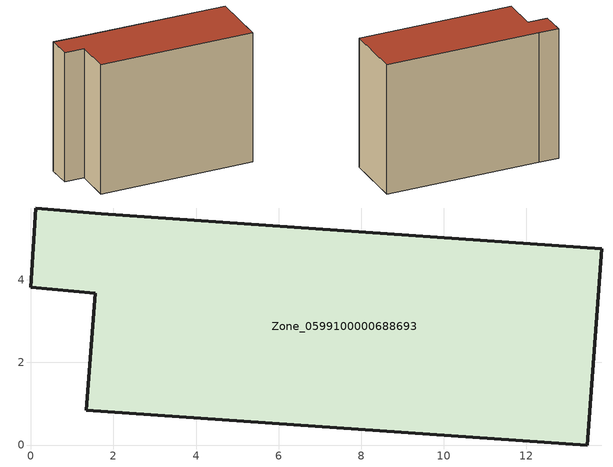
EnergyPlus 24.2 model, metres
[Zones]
Zone_0599100000688693
 floor ground (C_G): 13.82,4.75 13.47,0 1.34,0.84 1.56,3.68 0,3.82 0.12,5.74 1.7,5.6 z2.4
 wall outside (C_F): 0,3.82 1.56,3.68 1.34,0.84 13.47,0 13.82,4.75 1.7,5.6 0.12,5.74 0,3.82 z2.4:12.87
 roof outside (C_R): 1.34,0.84 13.47,0 13.82,4.75 1.7,5.6 0.12,5.74 0,3.82 1.56,3.68 z12.87
[BUILDING]
Pand.0599100000688693: North Axis=0; Terrain=City; Loads Convergence Tolerance Value=0.04; Temperature Convergence Tolerance Value=0.4; Solar Distribution=FullExterior; Maximum Number of Warmup Days=25; Minimum Number of Warmup Days=1
[Site:Location]
Rotterdam.The.Hague.AP_ZH_NLD Design_Conditions: Latitude=51.96; Longitude=4.45; Time Zone=1; Elevation=-4.5
[SITE:GROUNDTEMPERATURE:BUILDINGSURFACE]
18, 18, 18, 18, 18, 18, 18, 18, 18, 18, 18, 18
[MATERIAL] Thermal Absorptance=0.9; Solar Absorptance=0.7; Visible Absorptance=0.7
Name | Roughness | Thickness | Conductivity | Density | Specific Heat
G.TI.1946 | MediumSmooth | 0.15 | 1 | 540 | 1210
F.TI.1946 | Rough | 0.3 | 0.857143 | 1920 | 840
R.TI.1946 | MediumRough | 0.2 | 0.1 | 1500 | 1000
[CONSTRUCTION]
C_G: G.TI.1946
C_F: F.TI.1946
C_R: R.TI.1946
[ZONE]
Zone_0599100000688693: Type=1; Multiplier=1; Ceiling Height=Autocalculate; Volume=Autocalculate; Floor Area=autocalculate; Part of Total Floor Area=Yes
[ZONEINFILTRATION:DESIGNFLOWRATE]
Infil_Zone_0599100000688693: Zone or ZoneList or Space or SpaceList=Zone_0599100000688693; Schedule=AlwaysOn; Design Flow Rate Calculation Method=Flow/Area; Flow Rate per Floor Area=0.003; Constant Term Coefficient=1; Temperature Term Coefficient=0; Velocity Term Coefficient=0; Velocity Squared Term Coefficient=0
[HVACTEMPLATE:ZONE:IDEALLOADSAIRSYSTEM]
Zone_0599100000688693: Maximum Heating Supply Air Temperature=50; Minimum Cooling Supply Air Temperature=13; Maximum Heating Supply Air Humidity Ratio=0.0156; Minimum Cooling Supply Air Humidity Ratio=0.0077; Heating Limit=NoLimit; Cooling Limit=NoLimit; Dehumidification Control Type=ConstantSensibleHeatRatio; Cooling Sensible Heat Ratio=0.7; Dehumidification Setpoint=60; Humidification Control Type=None; Humidification Setpoint=30; Outdoor Air Method=None; Outdoor Air Flow Rate per Person=0.00944; Outdoor Air Flow Rate per Zone Floor Area=0; Outdoor Air Flow Rate per Zone=0; Demand Controlled Ventilation Type=None; Outdoor Air Economizer Type=NoEconomizer; Heat Recovery Type=None; Sensible Heat Recovery Effectiveness=0.7; Latent Heat Recovery Effectiveness=0.65
[ZONECONTROL:THERMOSTAT]
ThermostatControl_Zone_0599100000688693: Zone or ZoneList=Zone_0599100000688693; Control Type Schedule=DualSetpointControlType; Control 1=Thermostat_Zone_0599100000688693; Temperature Difference Between Cutout And Setpoint=0
[THERMOSTATSETPOINT:DUALSETPOINT]
Thermostat_Zone_0599100000688693: Heating Setpoint Temperature Schedule=HeatingSetpoint_Zone_0599100000688693; Cooling Setpoint Temperature Schedule=CoolingSetpoint_Zone_0599100000688693
[SCHEDULE:COMPACT]
HeatingSetpoint_Zone_0599100000688693: Through: 12/31, For: AllDays, Until: 24:00, 21
CoolingSetpoint_Zone_0599100000688693: Through: 12/31, For: AllDays, Until: 24:00, 24
DualSetpointControlType: Through: 12/31, For: AllDays, Until: 24:00, 4
AlwaysOn: Through: 12/31, For: AllDays, Until: 24:00, 1
